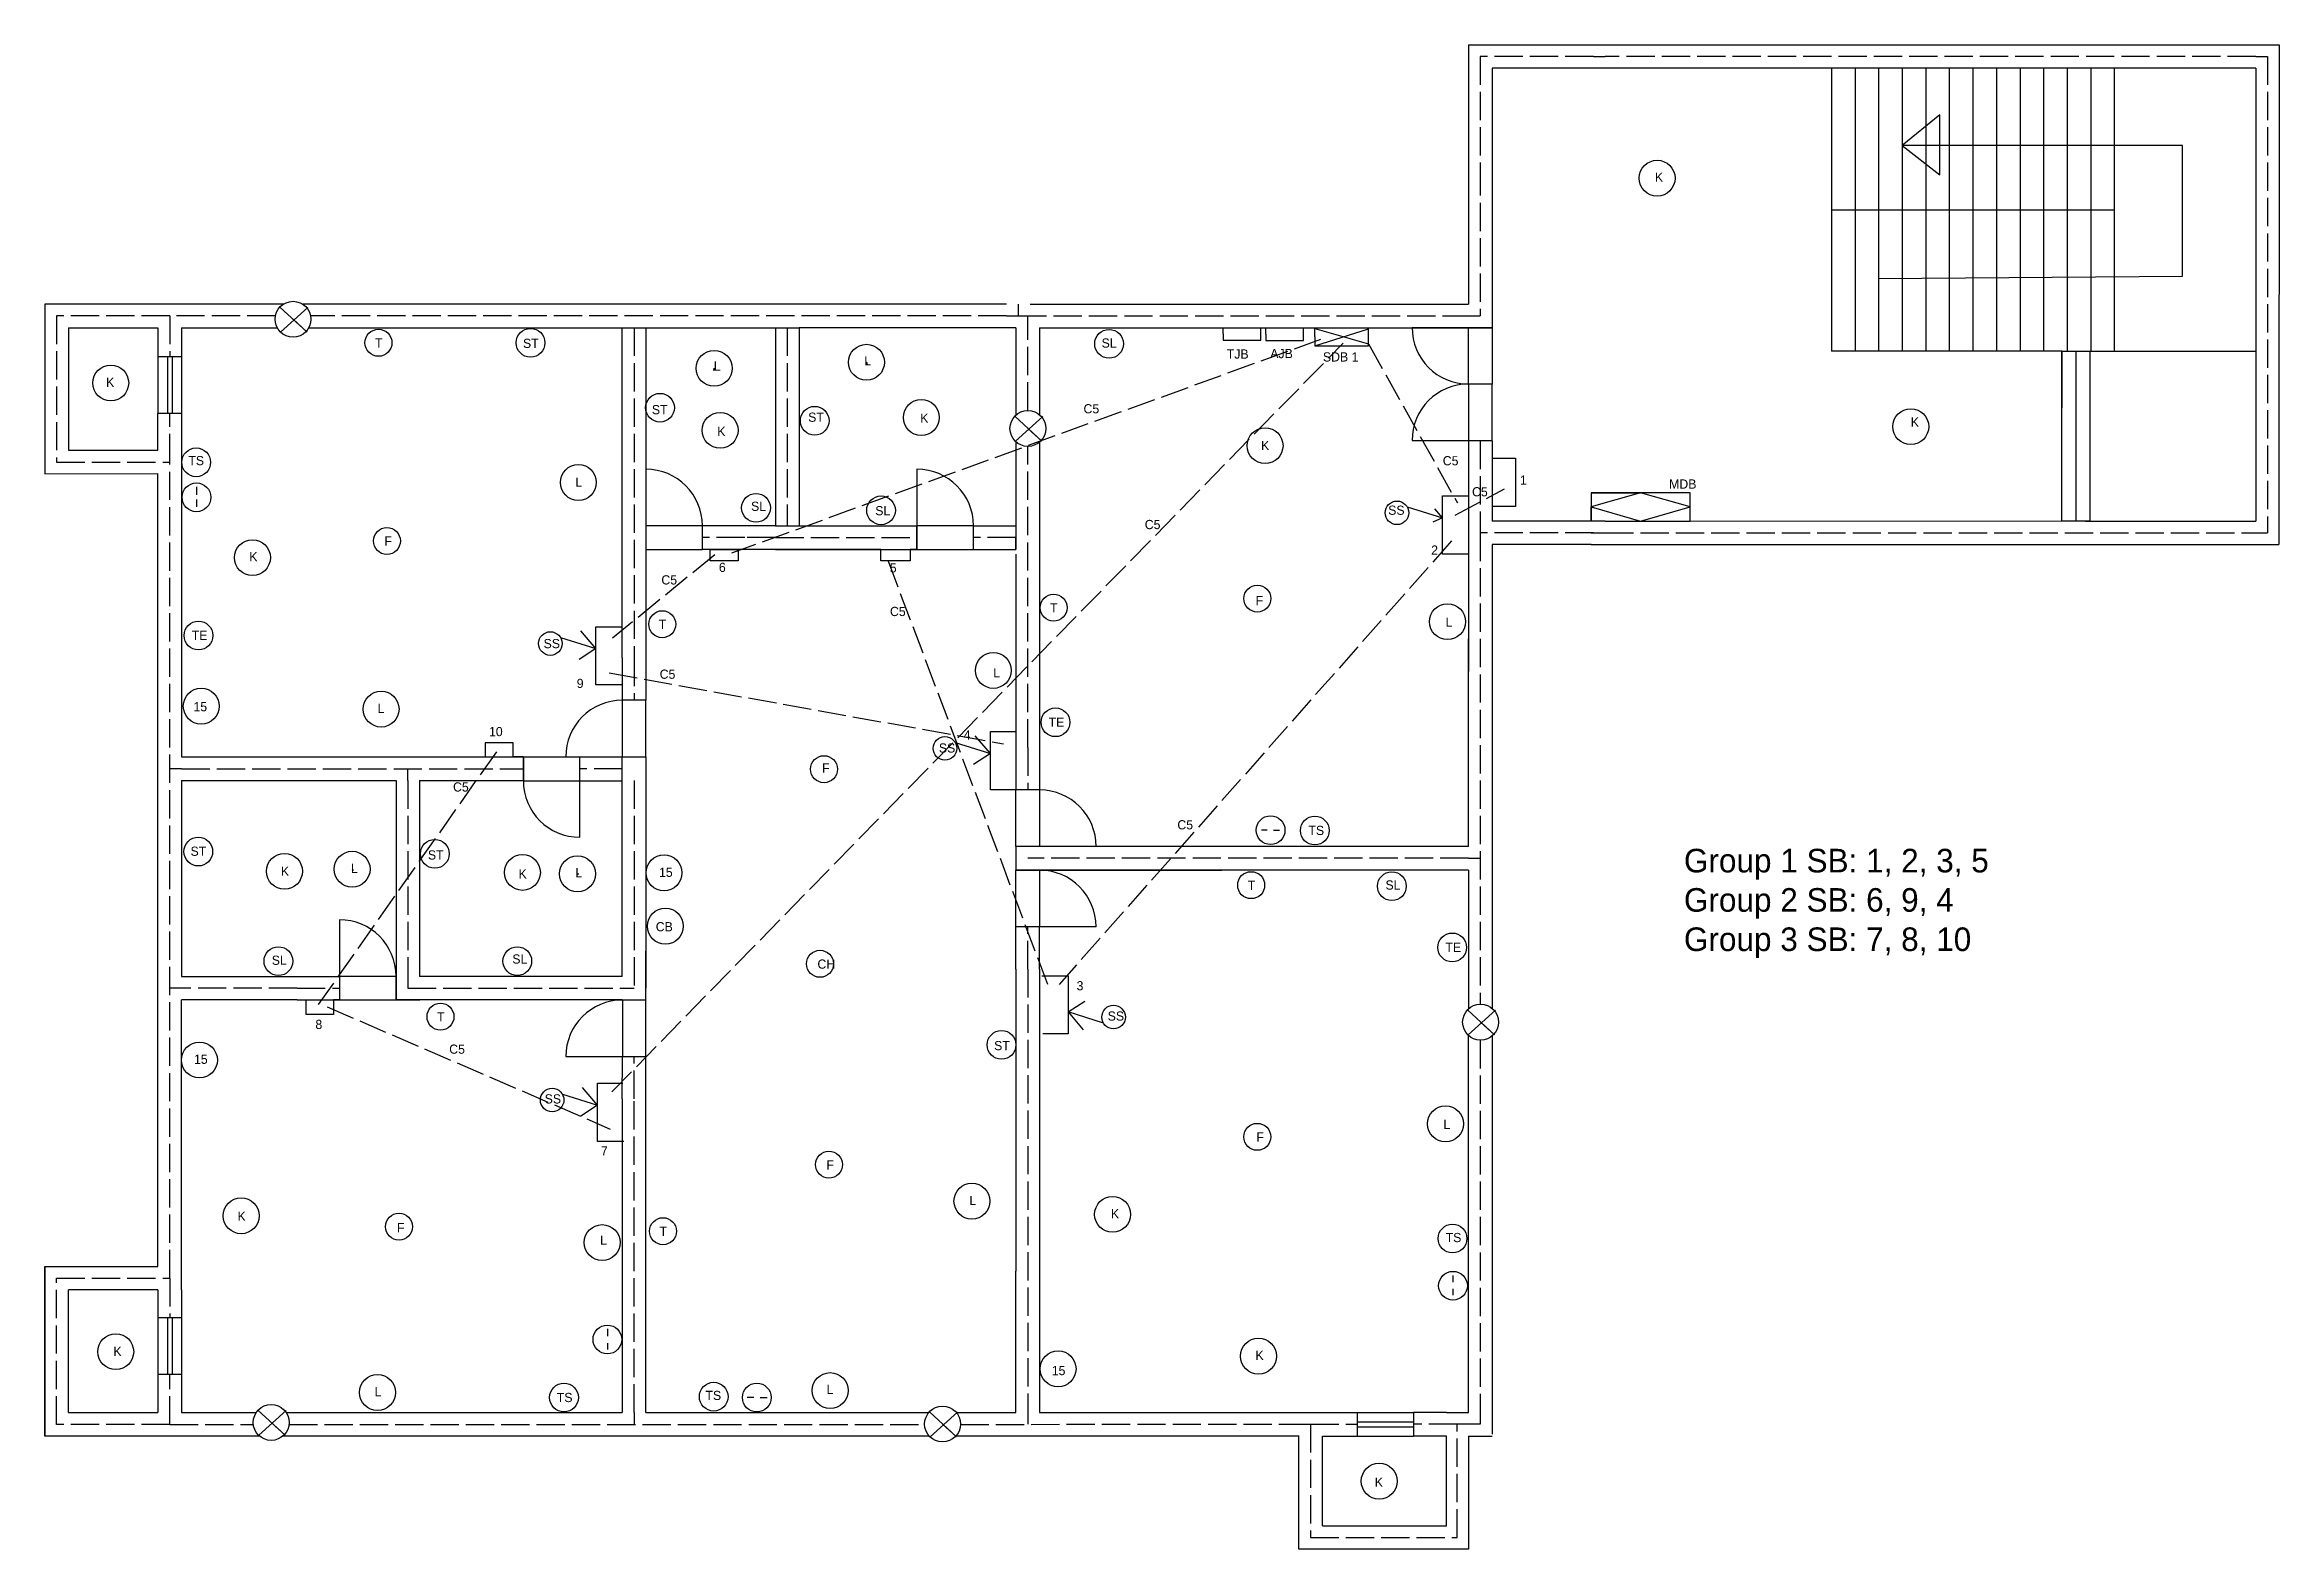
# Model space of a CAD drawing. Header units: inches. Extents: x 34 to 982, y 14 to 652.
import ezdxf

# ---------------------------------------------------------------- set-up
doc = ezdxf.new("R2010")
doc.units = ezdxf.units.IN
doc.header["$MEASUREMENT"] = 0
doc.linetypes.add('ACAD_ISO02W100', pattern=[15, 12, -3])

msp = doc.modelspace()

# ---------------------------------------------------------------- linework, layer by layer
for p, q in [((637.63, 651.57), (791.63, 651.57)), ((637.63, 651.57), (637.63, 599.57)), ((690.63, 646.57), (695.63, 646.57)), ((791.63, 651.57), (801.63, 651.57)), ((801.63, 651.57), (971.63, 651.57)), ((971.63, 651.57), (981.63, 651.57)), ((971.63, 646.57), (976.63, 646.57)), ((981.63, 651.57), (981.49, 439.57)), ((695.63, 641.57), (647.63, 641.57)), ((647.63, 641.57), (647.63, 599.57)), ((731.63, 641.57), (695.63, 641.57)), ((851.63, 641.57), (731.63, 641.57)), ((791.63, 641.57), (791.63, 521.57)), ((791.63, 641.57), (791.63, 581.57)), ((801.63, 641.57), (801.63, 521.57)), ((811.63, 641.57), (811.63, 521.57)), ((821.63, 641.57), (821.63, 521.57)), ((831.63, 641.57), (831.63, 521.57)), ((841.63, 641.57), (841.63, 521.57)), ((971.63, 641.57), (851.63, 641.57)), ((851.63, 641.57), (851.63, 521.57)), ((861.63, 641.57), (861.63, 521.57)), ((871.63, 641.57), (871.63, 521.57)), ((881.63, 641.57), (881.63, 521.57)), ((891.63, 641.57), (891.63, 521.57)), ((901.63, 641.57), (901.63, 521.57)), ((971.63, 641.57), (911.63, 641.57)), ((911.63, 641.57), (911.63, 521.57)), ((971.63, 641.57), (971.63, 521.57)), ((837.65, 621.79), (821.63, 608.76)), ((837.65, 596.41), (837.65, 621.79)), ((940.57, 608.76), (821.63, 608.76)), ((821.63, 608.76), (837.65, 596.41)), ((940.57, 553.35), (940.57, 608.76)), ((637.63, 599.57), (637.63, 541.57)), ((647.63, 599.57), (647.63, 531.57)), ((717.65, 594.95), (717.65, 594.95)), ((791.63, 581.57), (911.63, 581.57)), ((791.63, 581.57), (791.63, 552.49)), ((811.63, 552.49), (940.57, 553.35)), ((81.63, 541.57), (33.63, 541.57)), ((33.63, 541.57), (33.63, 469.57)), ((134.83, 541.57), (81.63, 541.57)), ((441.63, 541.57), (143.02, 541.57)), ((451.63, 541.57), (637.63, 541.57)), ((43.63, 531.57), (43.63, 479.57)), ((43.63, 531.57), (81.63, 531.57)), ((81.63, 531.57), (81.63, 519.18)), ((91.63, 531.57), (132.19, 531.57)), ((91.63, 531.57), (91.63, 519.18)), ((91.63, 531.57), (91.63, 531.57)), ((91.63, 531.57), (91.63, 531.57)), ((144.88, 529.68), (133.31, 540.29)), ((133.66, 529.68), (145.24, 540.17)), ((138.93, 535.14), (144.88, 529.68)), ((145.67, 531.57), (278.63, 531.57)), ((278.63, 391.57), (278.63, 531.57)), ((278.63, 531.57), (353.63, 531.57)), ((288.63, 531.57), (343.63, 531.57)), ((288.63, 531.57), (288.63, 447.57)), ((343.63, 531.57), (343.63, 447.57)), ((353.63, 531.57), (353.63, 447.57)), ((445.63, 531.57), (353.63, 531.57)), ((445.63, 531.57), (445.63, 494.52)), ((455.63, 531.57), (637.63, 531.57)), ((455.63, 531.57), (455.63, 494.69)), ((455.63, 531.57), (455.63, 531.57)), ((455.63, 531.57), (455.63, 531.57)), ((455.63, 531.57), (455.63, 494.69)), ((533.58, 528.97), (533.58, 531.48)), ((549.55, 526.25), (549.55, 531.3)), ((551.63, 528.8), (551.63, 531.57)), ((567.6, 526.08), (567.6, 531.13)), ((572.4, 527.7), (572.4, 531.28)), ((572.4, 531.28), (595.21, 524.67)), ((572.4, 523.81), (595.21, 531.04)), ((595.21, 523.81), (595.21, 531.04)), ((637.63, 536.57), (642.63, 536.57)), ((637.63, 531.57), (647.63, 531.57)), ((533.58, 528.97), (533.58, 526.25)), ((533.58, 526.25), (549.55, 526.25)), ((541.82, 524.15), (541.82, 524.15)), ((551.63, 528.8), (551.63, 526.08)), ((551.63, 526.08), (567.6, 526.08)), ((567.6, 523.91), (567.6, 523.91)), ((572.4, 527.7), (572.4, 523.81)), ((572.4, 523.81), (595.21, 523.81)), ((889.4, 521.57), (791.63, 521.63)), ((889.4, 497.57), (889.4, 521.57)), ((889.4, 521.57), (899.63, 521.57)), ((889.4, 521.57), (889.4, 497.57)), ((899.63, 521.57), (939.89, 521.57)), ((939.89, 521.57), (971.63, 521.57)), ((971.63, 521.57), (971.63, 449.57)), ((317.61, 514.34), (317.45, 513.41)), ((317.45, 513.41), (317.61, 514.34)), ((317.45, 513.41), (317.45, 513.41)), ((317.45, 513.41), (317.45, 513.41)), ((317.61, 514.34), (317.61, 514.34)), ((382.21, 516.9), (382.5, 515.96)), ((382.5, 515.96), (382.21, 516.9)), ((382.5, 515.96), (382.5, 515.96)), ((382.5, 515.96), (382.5, 515.96)), ((382.5, 515.96), (382.5, 515.96)), ((382.5, 515.96), (382.5, 515.96)), ((61.59, 508.13), (61.59, 508.13)), ((81.63, 479.57), (81.63, 495.18)), ((91.63, 495.18), (91.63, 479.57)), ((405.49, 493.51), (405.49, 493.51)), ((456.68, 483.4), (445.11, 494)), ((445.46, 483.4), (457.04, 493.88)), ((450.73, 488.85), (456.68, 483.4)), ((637.64, 483.57), (637.63, 399.57)), ((647.63, 483.57), (637.64, 483.57)), ((647.63, 483.57), (647.63, 449.57)), ((647.63, 483.57), (647.63, 476.18)), ((825.27, 489.61), (825.27, 489.61)), ((43.63, 479.57), (81.63, 479.57)), ((91.63, 479.57), (91.63, 349.57)), ((445.63, 483.18), (445.63, 447.57)), ((455.63, 483.01), (455.63, 353.55)), ((455.63, 483.01), (455.63, 480.11)), ((551.32, 481.53), (551.32, 481.53)), ((647.63, 476.18), (657.63, 476.18)), ((657.63, 476.18), (657.61, 455.71)), ((33.63, 469.57), (81.57, 469.67)), ((81.57, 133.51), (81.57, 469.67)), ((889.4, 449.63), (889.4, 473.57)), ((97.95, 464.08), (97.95, 460.71)), ((97.95, 458.73), (97.96, 455.65)), ((611.63, 455.57), (626.59, 450.89)), ((626.59, 435.54), (626.59, 460.22)), ((626.59, 460.22), (637.31, 460.22)), ((657.61, 455.71), (647.63, 455.71)), ((731.63, 461.57), (689.63, 461.57)), ((689.63, 461.57), (689.63, 449.57)), ((689.63, 461.57), (707.63, 461.57)), ((689.63, 461.57), (710.63, 461.57)), ((710.63, 461.57), (689.63, 455.57)), ((689.63, 449.57), (689.63, 455.57)), ((689.63, 455.57), (710.63, 449.57)), ((731.63, 455.57), (710.63, 461.57)), ((710.63, 449.57), (731.63, 455.57)), ((731.63, 449.57), (731.63, 461.57)), ((288.63, 447.57), (288.63, 437.57)), ((330.63, 447.57), (312.63, 447.57)), ((343.63, 447.57), (330.63, 447.57)), ((343.63, 447.57), (403.63, 447.57)), ((403.63, 437.57), (403.63, 447.57)), ((427.63, 447.57), (445.63, 447.57)), ((445.63, 447.57), (445.63, 437.57)), ((626.59, 450.89), (626.59, 450.89)), ((626.59, 450.89), (626.59, 450.89)), ((689.63, 449.57), (647.7, 449.57)), ((695.63, 449.57), (689.63, 449.57)), ((695.63, 449.57), (889.4, 449.63)), ((695.63, 449.57), (731.63, 449.57)), ((899.4, 449.57), (899.63, 449.57)), ((899.63, 449.57), (971.63, 449.57)), ((178.75, 441.15), (178.75, 441.15)), ((178.75, 441.15), (178.75, 441.15)), ((178.75, 441.15), (178.75, 441.15)), ((178.75, 441.15), (178.75, 441.15)), ((288.63, 437.57), (288.63, 391.57)), ((330.63, 437.57), (312.63, 437.57)), ((388.32, 437.57), (315.85, 437.57)), ((315.85, 437.57), (327.85, 437.57)), ((315.85, 432.64), (315.85, 437.57)), ((327.85, 437.57), (327.85, 432.64)), ((343.63, 437.57), (330.63, 437.57)), ((343.63, 437.57), (403.63, 437.57)), ((388.32, 432.64), (388.32, 437.57)), ((403.63, 437.57), (400.71, 437.57)), ((400.71, 437.57), (400.71, 432.64)), ((427.63, 437.57), (445.63, 437.57)), ((445.63, 437.57), (445.63, 442.57)), ((647.7, 439.57), (647.65, 242.95)), ((689.63, 439.57), (647.7, 439.57)), ((689.63, 439.57), (803.63, 439.57)), ((690.63, 444.57), (695.63, 444.57)), ((803.63, 439.57), (813.63, 439.57)), ((813.63, 439.57), (971.63, 439.57)), ((971.63, 444.57), (976.63, 444.57)), ((971.63, 439.57), (981.49, 439.57)), ((121.7, 434.06), (121.7, 434.06)), ((327.85, 432.64), (315.85, 432.64)), ((400.71, 432.64), (388.32, 432.64)), ((445.63, 435.57), (445.63, 435.57)), ((445.63, 435.57), (445.63, 353.55)), ((637.67, 435.54), (626.59, 435.54)), ((548.38, 415.89), (548.38, 415.89)), ((548.38, 415.89), (548.38, 415.89)), ((548.38, 415.89), (548.38, 415.89)), ((548.38, 415.89), (548.38, 415.89)), ((252.44, 400.13), (267.41, 395.46)), ((267.41, 395.46), (260.98, 403)), ((267.41, 380.1), (267.41, 404.78)), ((267.41, 404.78), (278.13, 404.78)), ((637.63, 311.55), (637.63, 399.57)), ((637.63, 399.57), (637.63, 385.84)), ((267.41, 395.46), (260.26, 390.83)), ((267.41, 395.46), (267.41, 395.46)), ((267.41, 395.46), (267.41, 395.46)), ((278.63, 391.57), (278.62, 373.58)), ((288.63, 391.57), (288.63, 373.58)), ((278.48, 380.1), (267.41, 380.1)), ((436.04, 386.24), (436.04, 386.24)), ((176.28, 369.84), (176.28, 369.84)), ((434.81, 335.66), (434.81, 360.34)), ((434.81, 360.34), (445.53, 360.34)), ((232.27, 355.47), (220.38, 355.47)), ((220.38, 355.47), (220.38, 349.57)), ((232.27, 349.57), (232.27, 355.47)), ((419.84, 355.69), (434.81, 351.02)), ((434.81, 351.02), (427.66, 346.39)), ((434.81, 351.02), (428.37, 358.56)), ((434.81, 351.02), (434.81, 351.02)), ((434.81, 351.02), (434.81, 351.02)), ((445.63, 353.55), (445.63, 335.42)), ((455.63, 353.55), (455.67, 335.55)), ((91.63, 349.57), (236.63, 349.57)), ((187.63, 339.57), (187.63, 344.57)), ((236.63, 349.57), (232.27, 349.57)), ((236.63, 349.57), (236.63, 339.57)), ((278.63, 349.57), (288.63, 349.57)), ((278.63, 339.57), (278.63, 349.57)), ((278.63, 339.57), (278.63, 344.57)), ((288.63, 349.57), (288.63, 339.57)), ((364.21, 344.35), (364.21, 344.35)), ((364.21, 344.35), (364.21, 344.35)), ((364.21, 344.35), (364.21, 344.35)), ((364.21, 344.35), (364.21, 344.35)), ((91.63, 339.57), (91.63, 256.51)), ((91.63, 339.57), (182.63, 339.57)), ((182.63, 339.57), (182.63, 256.51)), ((187.63, 339.57), (187.63, 339.57)), ((192.63, 339.57), (192.63, 256.51)), ((192.63, 339.57), (236.63, 339.57)), ((260.64, 339.48), (278.63, 339.48)), ((278.63, 256.51), (278.63, 339.57)), ((288.63, 339.57), (288.63, 251.51)), ((445.88, 335.66), (434.81, 335.66)), ((552.15, 318.47), (549.81, 318.47)), ((554.95, 318.47), (557.39, 318.47)), ((445.63, 311.55), (445.63, 311.55)), ((445.63, 311.55), (445.63, 301.55)), ((455.63, 311.55), (445.63, 311.55)), ((455.63, 306.55), (450.63, 306.55)), ((637.63, 311.55), (455.63, 311.55)), ((637.63, 306.55), (642.63, 306.55)), ((163.99, 301.92), (164.6, 301.6)), ((164.6, 301.6), (164.6, 301.6)), ((164.6, 301.6), (164.6, 301.6)), ((259.61, 299.98), (260.22, 300.03)), ((260.22, 300.03), (260.22, 300.03)), ((260.22, 300.03), (260.22, 300.03)), ((260.22, 300.03), (260.22, 300.03)), ((260.22, 300.03), (260.22, 300.03)), ((260.22, 300.03), (260.22, 300.03)), ((455.63, 301.55), (445.63, 301.55)), ((637.63, 301.55), (455.63, 301.55)), ((455.63, 301.53), (532.96, 301.53)), ((637.63, 301.55), (637.63, 242.73)), ((445.63, 259.55), (445.63, 277.53)), ((455.63, 259.55), (455.63, 277.53)), ((288.63, 251.51), (288.63, 267.25)), ((91.63, 256.51), (140.63, 256.51)), ((140.63, 256.51), (158.62, 256.51)), ((182.63, 256.51), (182.63, 246.51)), ((187.63, 256.51), (187.63, 251.51)), ((278.63, 256.51), (192.63, 256.51)), ((362.49, 261.82), (362.49, 261.82)), ((362.49, 261.82), (362.49, 261.82)), ((362.49, 261.82), (362.49, 261.82)), ((445.63, 259.55), (445.63, 131.55)), ((455.63, 259.55), (455.63, 71.55)), ((456.68, 256.75), (467.76, 256.75)), ((467.76, 256.75), (467.76, 232.07)), ((91.63, 251.51), (86.55, 251.51)), ((91.63, 123.51), (91.63, 246.51)), ((140.63, 246.51), (91.63, 246.51)), ((140.63, 246.51), (158.62, 246.51)), ((144.54, 240.31), (144.54, 246.51)), ((158.62, 246.51), (156.1, 246.51)), ((156.1, 246.51), (156.1, 240.31)), ((182.62, 246.51), (192.76, 246.51)), ((278.63, 246.51), (182.63, 246.51)), ((278.63, 246.51), (288.63, 246.51)), ((288.63, 246.51), (288.63, 251.51)), ((156.1, 240.31), (144.54, 240.31)), ((467.76, 241.39), (474.9, 246.02)), ((482.72, 236.72), (467.76, 241.39)), ((467.76, 241.39), (467.76, 241.39)), ((467.76, 241.39), (467.76, 241.39)), ((467.76, 241.39), (474.19, 233.86)), ((648.72, 231.64), (637.15, 242.25)), ((637.5, 231.64), (649.08, 242.12)), ((642.77, 237.09), (648.72, 231.64)), ((467.76, 232.07), (457.04, 232.07)), ((637.63, 71.55), (637.63, 231.46)), ((647.65, 231.23), (647.63, 177.55)), ((278.63, 204.51), (278.66, 222.47)), ((288.63, 204.51), (288.66, 222.47)), ((268.15, 201.87), (261.72, 209.41)), ((268.15, 186.51), (268.15, 211.2)), ((268.15, 211.2), (278.87, 211.2)), ((253.19, 206.55), (268.15, 201.87)), ((268.15, 201.87), (261.01, 197.25)), ((268.15, 201.87), (268.15, 201.87)), ((268.15, 201.87), (268.15, 201.87)), ((278.63, 204.51), (278.63, 71.52)), ((288.63, 71.52), (288.63, 204.51)), ((279.23, 186.51), (268.15, 186.51)), ((548, 188.45), (548, 188.45)), ((548, 188.45), (548, 188.45)), ((548, 188.45), (548, 188.45)), ((366.29, 176.67), (366.29, 176.67)), ((366.29, 176.67), (366.29, 176.67)), ((366.29, 176.67), (366.29, 176.67)), ((647.63, 177.55), (647.63, 167.55)), ((647.63, 167.55), (647.63, 71.55)), ((116.93, 154.98), (116.93, 154.98)), ((426.97, 161.16), (426.97, 161.16)), ((486.64, 155.58), (486.64, 155.58)), ((183.9, 150.34), (183.9, 150.34)), ((183.9, 150.34), (183.9, 150.34)), ((183.9, 150.34), (183.9, 150.34)), ((183.9, 150.34), (183.9, 150.34)), ((33.57, 61.51), (33.57, 133.51)), ((33.57, 133.51), (81.57, 133.51)), ((33.57, 133.51), (33.57, 61.51)), ((43.63, 71.51), (43.63, 123.51)), ((81.63, 123.51), (43.63, 123.51)), ((81.63, 123.51), (81.63, 111.71)), ((91.63, 123.51), (91.63, 111.71)), ((445.63, 71.55), (445.63, 131.55)), ((631.05, 129.71), (631.05, 126.76)), ((631.05, 123.99), (631.05, 121.34)), ((272.31, 107.08), (272.31, 103.97)), ((63.71, 97.34), (63.71, 97.34)), ((272.31, 100.95), (272.31, 98.2)), ((548.55, 95.42), (548.55, 95.42)), ((81.63, 87.71), (81.63, 71.51)), ((91.63, 87.71), (91.63, 71.51)), ((174.75, 80.02), (174.75, 80.02)), ((334.45, 77.9), (331.56, 77.92)), ((337.13, 77.88), (340.13, 77.88)), ((366.83, 80.83), (366.83, 80.83)), ((43.63, 71.51), (81.63, 71.51)), ((91.63, 71.51), (123.29, 71.51)), ((135.62, 61.89), (124.06, 72.5)), ((124.4, 61.89), (135.98, 72.38)), ((129.68, 67.35), (135.62, 61.89)), ((136.06, 71.51), (278.63, 71.52)), ((288.63, 71.52), (408.65, 71.54)), ((397.63, 71.53), (397.63, 71.53)), ((420.46, 61.21), (408.9, 71.82)), ((409.24, 61.21), (420.82, 71.7)), ((414.51, 66.67), (420.46, 61.21)), ((420.38, 71.54), (445.63, 71.55)), ((450.63, 71.55), (450.63, 66.55)), ((455.63, 71.55), (570.63, 71.54)), ((565.63, 66.54), (570.63, 66.54)), ((570.63, 71.54), (575.63, 71.54)), ((575.63, 71.54), (590.35, 71.54)), ((628.29, 71.54), (614.35, 71.54)), ((628.29, 71.54), (637.63, 71.55)), ((642.63, 66.55), (632.78, 66.55)), ((642.63, 71.55), (642.63, 66.55)), ((647.63, 71.55), (647.63, 62.4)), ((81.57, 61.51), (33.57, 61.51)), ((124.77, 61.51), (81.57, 61.51)), ((408.88, 61.53), (134.58, 61.51)), ((565.63, 61.54), (420.15, 61.53)), ((565.63, 13.55), (565.63, 61.77)), ((575.63, 23.54), (575.63, 61.54)), ((575.63, 61.54), (590.35, 61.54)), ((628.29, 61.54), (614.35, 61.54)), ((628.29, 23.54), (628.29, 61.54)), ((637.63, 61.55), (637.63, 13.55)), ((637.63, 61.55), (647.63, 61.55)), ((599.76, 42.44), (599.76, 42.44)), ((575.63, 23.54), (628.29, 23.54)), ((637.63, 13.55), (565.63, 13.55))]:
    msp.add_line(p, q)
at = {"linetype": 'ACAD_ISO02W100'}
for p, q in [((690.63, 646.57), (642.63, 646.57)), ((642.63, 646.57), (642.63, 599.57)), ((731.63, 646.57), (695.63, 646.57)), ((851.63, 646.57), (731.63, 646.57)), ((971.63, 646.57), (851.63, 646.57)), ((976.63, 646.57), (976.63, 444.57)), ((642.63, 599.57), (642.63, 536.57)), ((446.63, 541.57), (446.63, 536.57)), ((86.63, 536.57), (38.63, 536.57)), ((38.63, 536.57), (38.63, 474.57)), ((131.44, 536.57), (86.63, 536.57)), ((86.63, 536.57), (86.63, 519.18)), ((441.63, 536.57), (146.42, 536.57)), ((283.63, 531.57), (283.63, 391.57)), ((348.63, 531.57), (348.63, 447.57)), ((441.63, 536.57), (446.63, 536.57)), ((446.63, 536.57), (637.63, 536.57)), ((450.63, 531.57), (450.63, 536.57)), ((450.63, 496.47), (450.63, 531.57)), ((86.63, 474.57), (86.63, 495.18)), ((642.63, 483.57), (642.63, 444.57)), ((38.63, 474.57), (86.63, 474.57)), ((86.63, 128.51), (86.63, 474.57)), ((450.63, 353.55), (450.63, 481.23)), ((626.59, 450.89), (622.47, 449.16)), ((626.59, 450.89), (623.39, 454.71)), ((330.63, 442.57), (312.63, 442.57)), ((343.63, 442.57), (330.63, 442.57)), ((343.63, 442.57), (403.63, 442.57)), ((445.63, 442.57), (427.63, 442.57)), ((642.63, 444.57), (642.63, 244.72)), ((690.63, 444.57), (642.63, 444.57)), ((689.63, 444.57), (690.63, 444.57)), ((695.63, 444.57), (971.63, 444.57)), ((283.63, 391.57), (283.63, 373.58)), ((450.63, 353.55), (450.63, 335.42)), ((91.63, 344.57), (86.63, 344.57)), ((91.63, 344.57), (236.63, 344.57)), ((278.63, 344.57), (260.64, 344.57)), ((187.63, 339.57), (187.63, 256.51)), ((283.63, 339.57), (283.63, 251.51)), ((637.63, 306.55), (455.63, 306.55)), ((450.63, 259.55), (450.63, 277.53)), ((450.63, 259.55), (450.63, 71.55)), ((140.63, 251.51), (91.63, 251.51)), ((140.63, 251.51), (158.62, 251.51)), ((187.63, 251.51), (278.63, 251.51)), ((278.63, 251.51), (283.63, 251.51)), ((642.63, 229.47), (642.63, 71.55)), ((283.63, 204.51), (283.63, 222.47)), ((283.63, 71.52), (283.63, 204.51)), ((38.63, 66.51), (38.63, 128.51)), ((38.63, 128.51), (86.63, 128.51)), ((86.63, 128.51), (86.63, 111.71)), ((86.63, 66.51), (86.63, 87.71)), ((86.63, 66.51), (38.63, 66.51)), ((86.63, 66.51), (122.1, 66.51)), ((137.25, 66.51), (406.89, 66.53)), ((283.63, 71.52), (283.63, 66.52)), ((422.14, 66.53), (565.63, 66.54)), ((570.63, 66.54), (570.63, 18.54)), ((570.63, 66.54), (590.35, 66.54)), ((632.78, 66.55), (614.35, 66.55)), ((632.78, 18.54), (632.78, 66.55)), ((570.63, 18.54), (632.78, 18.54))]:
    msp.add_line(p, q, dxfattribs=at)
at = {"color": 2}
for p, q in [((613.69, 531.68), (647.69, 531.68)), ((637.69, 507.68), (637.69, 531.68)), ((647.69, 531.68), (647.69, 507.68)), ((889.4, 449.63), (889.4, 521.63)), ((889.4, 521.63), (901.4, 521.63)), ((895.4, 449.63), (895.4, 521.63)), ((901.4, 449.63), (901.4, 521.63)), ((81.63, 519.18), (81.63, 495.18)), ((91.63, 519.18), (81.63, 519.18)), ((85.63, 519.18), (85.63, 495.18)), ((87.63, 519.18), (87.63, 495.18)), ((91.63, 519.18), (91.63, 495.18)), ((647.69, 507.68), (637.69, 507.68)), ((647.69, 507.68), (637.69, 507.68)), ((637.69, 507.68), (637.69, 483.68)), ((647.69, 483.68), (647.69, 507.68)), ((91.63, 495.18), (81.63, 495.18)), ((613.69, 483.68), (647.69, 483.68)), ((288.63, 471.57), (288.63, 437.57)), ((403.63, 471.57), (403.63, 437.57)), ((312.63, 447.57), (288.63, 447.57)), ((312.63, 437.57), (312.63, 447.57)), ((427.63, 447.57), (403.63, 447.57)), ((427.63, 437.57), (427.63, 447.57)), ((889.4, 449.63), (901.4, 449.63)), ((288.63, 437.57), (312.63, 437.57)), ((403.63, 437.57), (427.63, 437.57)), ((288.62, 373.58), (278.62, 373.58)), ((278.62, 373.58), (278.62, 349.58)), ((288.62, 349.58), (288.62, 373.58)), ((260.64, 349.48), (236.64, 349.48)), ((236.64, 349.48), (236.64, 339.48)), ((254.62, 349.58), (288.62, 349.58)), ((260.64, 315.48), (260.64, 349.48)), ((236.64, 339.48), (260.64, 339.48)), ((445.63, 311.55), (445.63, 335.55)), ((455.67, 335.55), (445.67, 335.55)), ((455.67, 335.55), (455.67, 311.55)), ((479.67, 311.55), (445.67, 311.55)), ((445.63, 277.53), (445.63, 301.53)), ((445.63, 301.53), (455.63, 301.53)), ((455.63, 301.53), (455.63, 277.53)), ((158.62, 280.51), (158.62, 246.51)), ((479.63, 277.53), (445.63, 277.53)), ((182.62, 256.51), (158.62, 256.51)), ((182.62, 246.51), (182.62, 256.51)), ((158.62, 246.51), (182.62, 246.51)), ((288.66, 246.47), (278.66, 246.47)), ((278.66, 246.47), (278.66, 222.47)), ((288.66, 222.47), (288.66, 246.47)), ((254.66, 222.47), (288.66, 222.47)), ((81.63, 111.71), (81.63, 87.71)), ((91.63, 111.71), (81.63, 111.71)), ((85.63, 111.71), (85.63, 87.71)), ((87.63, 111.71), (87.63, 87.71)), ((91.63, 111.71), (91.63, 87.71)), ((91.63, 87.71), (81.63, 87.71)), ((590.35, 71.54), (614.35, 71.54)), ((590.35, 71.54), (590.35, 61.54)), ((590.35, 67.54), (614.35, 67.54)), ((614.35, 71.54), (614.35, 61.54)), ((590.35, 65.54), (614.35, 65.54)), ((590.35, 61.54), (614.35, 61.54))]:
    msp.add_line(p, q, dxfattribs=at)
at = {"color": 1, "linetype": 'ACAD_ISO02W100'}
for p, q in [((274.15, 207.47), (584.49, 525.05)), ((574.91, 526.56), (324.95, 435.93)), ((595.21, 524.67), (632.91, 457.25)), ((632.03, 452.11), (652.91, 463.21)), ((630.44, 441.14), (464, 253.07)), ((317.83, 435.26), (274.54, 399.92)), ((459.11, 253.11), (390.63, 434.93)), ((273.12, 385.16), (440.3, 355.16)), ((225.19, 351.77), (149.66, 244.52)), ((153.44, 243.57), (273.53, 191.77))]:
    msp.add_line(p, q, dxfattribs=at)
for centre, radius in [((717.65, 594.95), 7.62), ((138.93, 535.14), 7.62), ((239.7, 525.16), 6.1), ((175.18, 525.17), 5.72), ((317.61, 514.34), 7.62), ((382.21, 516.9), 7.62), ((485.15, 524.73), 6.1), ((61.59, 508.13), 7.62), ((294.63, 497.63), 6.1), ((320.11, 488.05), 7.62), ((360.27, 492.11), 6.1), ((405.49, 493.51), 7.62), ((450.73, 488.85), 7.62), ((825.27, 489.61), 7.62), ((551.32, 481.53), 7.62), ((97.85, 474.48), 6.1), ((97.95, 459.65), 6.1), ((259.99, 465.91), 7.62), ((335.37, 455.18), 6.1), ((388.41, 454.1), 6.1), ((607.3, 453.06), 5), ((178.75, 441.15), 5.72), ((121.7, 434.06), 7.62), ((461.61, 412.83), 5.72), ((548.06, 416.71), 5.72), ((295.56, 405.83), 5.72), ((628.73, 406.9), 7.62), ((98.8, 401.04), 6.1), ((248.11, 397.63), 5), ((436.04, 386.24), 7.62), ((100, 371.1), 7.62), ((176.28, 369.84), 7.62), ((462.4, 364.25), 6.1), ((415.51, 353.19), 5), ((364.21, 344.35), 5.72), ((553.67, 318.47), 6.1), ((572.44, 318.33), 6.1), ((98.73, 309.41), 6.1), ((199.09, 308.46), 6.1), ((135.29, 301.04), 7.62), ((163.99, 301.92), 7.62), ((236.24, 300.59), 7.62), ((259.61, 299.98), 7.62), ((296.32, 300.4), 7.62), ((545.43, 295.17), 5.72), ((605.13, 294.74), 6.1), ((296.89, 277.77), 7.62), ((132.73, 262.96), 6.1), ((234.07, 262.97), 6.1), ((362.49, 261.82), 5.72), ((630.74, 268.77), 6.1), ((201.49, 239.4), 5.72), ((487.05, 239.22), 5), ((642.77, 237.09), 7.62), ((99.21, 221.02), 7.62), ((439.52, 227.45), 6.1), ((248.86, 204.04), 5), ((627.86, 193.98), 7.62), ((548, 188.45), 5.72), ((366.29, 176.67), 5.72), ((116.93, 154.98), 7.62), ((426.97, 161.16), 7.62), ((486.64, 155.58), 7.62), ((183.9, 150.34), 5.72), ((295.88, 148.43), 5.72), ((270.07, 143.59), 7.62), ((630.86, 145.31), 6.1), ((631.05, 125.31), 6.1), ((63.71, 97.34), 7.62), ((272.31, 102.51), 6.1), ((463.5, 90.07), 7.62), ((548.55, 95.42), 7.62), ((174.75, 80.02), 7.62), ((366.83, 80.83), 7.62), ((253.89, 77.89), 6.1), ((317.42, 78.26), 6.1), ((335.68, 77.9), 6.1), ((129.68, 67.35), 7.62), ((414.51, 66.67), 7.62), ((599.76, 42.44), 7.62)]:
    msp.add_circle(centre, radius)
at = {"color": 2}
for centre, start, end in [((637.69, 531.68), 180, 270), ((637.69, 483.68), 90, 180), ((288.63, 447.57), 0, 90), ((403.63, 447.57), 0, 90), ((278.62, 349.58), 90, 180), ((260.64, 339.48), 180, 270), ((455.67, 311.55), 0, 90), ((455.63, 277.53), 0, 90), ((158.62, 256.51), 0, 90), ((278.66, 222.47), 90, 180)]:
    msp.add_arc(centre, 24, start, end, dxfattribs=at)

# ---------------------------------------------------------------- texts
at = {"color": 0, "linetype": 'ACAD_ISO02W100'}
for s, p in [('Group 1 SB: 1, 2, 3, 5', (729.03, 300.58)), ('Group 2 SB: 6, 9, 4', (729.03, 283.91)), ('Group 3 SB: 7, 8, 10', (729.03, 267.24))]:
    msp.add_text(s, height=10, dxfattribs=at).set_placement(p)
at = {"char_height": 3.9, "width": 189.6898, "attachment_point": 1}
for s, insert in [('K', (716.72, 597.36)), ('T', (173.71, 527.04)), ('ST', (236.5, 526.9)), ('SL', (481.98, 527.02)), ('TJB', (535.08, 522.34)), ('AJB', (553.53, 522.55)), ('L', (317.45, 517.31)), ('L', (381.29, 519.46)), ('SDB 1', (575.87, 521.13)), ('K', (59.6, 510.38)), ('ST', (291.17, 498.77)), ('ST', (357.49, 495.57)), ('K', (405.03, 495.18)), ('K', (825.27, 493.51)), ('K', (318.92, 489.53)), ('K', (549.65, 483.56)), ('TS', (94.51, 477.16)), ('L', (258.72, 468.02)), ('1', (659.48, 468.91)), ('MDB', (722.75, 467.22)), ('SL', (333.25, 457.8)), ('SL', (385.94, 455.91)), ('SS', (603.56, 456.13)), ('K', (120.39, 436.42)), ('F', (177.71, 443.05)), ('2', (621.8, 439.21)), ('6', (319.61, 431.89)), ('5', (392.11, 431.67)), ('F', (547.34, 417.79)), ('T', (294.1, 407.71)), ('T', (460.14, 414.7)), ('L', (627.88, 408.63)), ('TE', (95.92, 403.03)), ('SS', (245.23, 399.57)), ('9', (259.3, 382.68)), ('L', (436.04, 387.14)), ('15', (96.69, 372.79)), ('L', (174.79, 372.09)), ('10', (222.07, 362.25)), ('4', (423.45, 360.78)), ('TE', (459.51, 366.24)), ('SS', (412.94, 355.29)), ('F', (363.41, 346.78)), ('TS', (569.72, 320.34)), ('ST', (95.45, 311.52)), ('L', (163.46, 304.28)), ('ST', (196.15, 309.94)), ('K', (133.79, 303.04)), ('K', (234.61, 301.89)), ('L', (258.71, 302.41)), ('15', (294.2, 302.59)), ('T', (543.97, 297.04)), ('SL', (602.41, 297.19)), ('CB', (292.82, 279.5)), ('SL', (231.97, 265.81)), ('TE', (627.85, 270.77)), ('SL', (129.9, 265.29)), ('CH', (361.43, 263.64)), ('3', (471.35, 254.46)), ('8', (148.42, 238.07)), ('T', (200.03, 241.27)), ('SS', (484.56, 241.63)), ('ST', (436.37, 229.09)), ('15', (96.92, 223.3)), ('SS', (245.7, 206.49)), ('F', (547.67, 190.3)), ('L', (627.02, 195.71)), ('7', (269.54, 184.44)), ('F', (365.23, 178.48)), ('L', (425.88, 163.41)), ('K', (115.38, 156.74)), ('F', (183.04, 151.85)), ('K', (485.92, 157.78)), ('L', (269.2, 146.57)), ('T', (294.42, 150.3)), ('TS', (627.95, 147.7)), ('K', (62.73, 99.41)), ('K', (547.26, 97.76)), ('15', (460.83, 91.28)), ('L', (173.51, 82.32)), ('TS', (250.85, 79.87)), ('TS', (313.92, 80.74)), ('L', (365.3, 83.29)), ('K', (597.89, 43.95))]:
    msp.add_mtext(s, dxfattribs=dict(at, insert=insert))
at = {"color": 1, "char_height": 3.9, "width": 189.6898, "attachment_point": 1}
for insert in [(474.3, 499.14), (626.72, 477.09), (639.13, 463.94), (500.29, 450.05), (295.21, 426.58), (392.19, 413.18), (294.48, 386.59), (206.82, 338.77), (514.12, 322.72), (205.19, 227.58)]:
    msp.add_mtext('C5', dxfattribs=dict(at, insert=insert))

doc.saveas('drawing.dxf')
